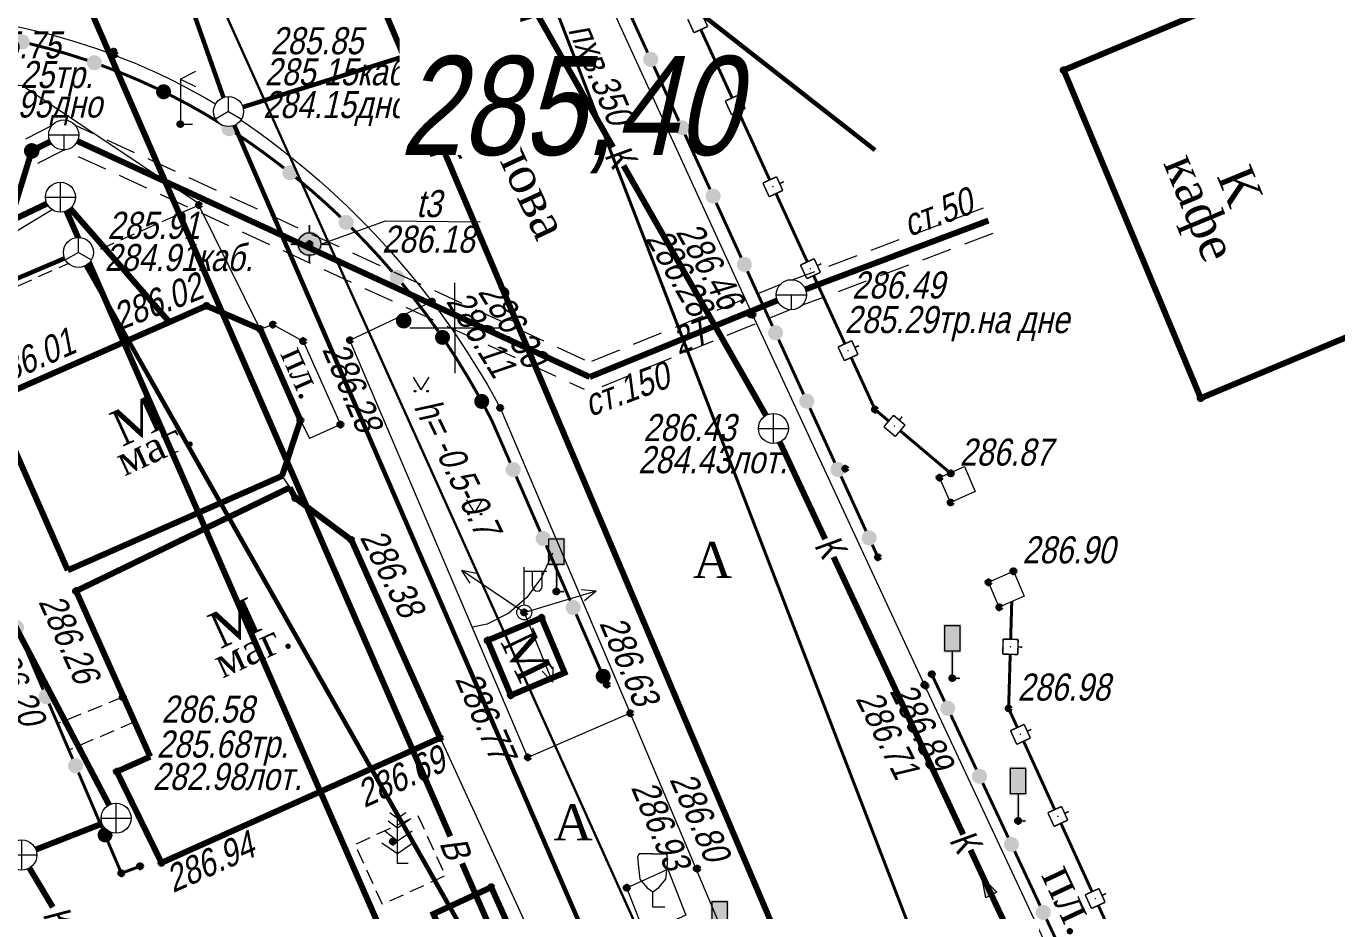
# Model space of a CAD drawing. Header units: metres. Extents: x 5191936 to 10384803, y 4968698 to 9938221.
# Drawn here: x 5192285.74 to 5192329.36, y 4969130.61 to 4969160.03 of the extents above; entities that cross this region are included whole.
import ezdxf

# ---------------------------------------------------------------- set-up
doc = ezdxf.new("R2010")
doc.units = ezdxf.units.M
doc.set_wipeout_variables(frame=1)
for name, pattern in [('COMMUN', [6, 5, -1]), ('DASHED', [0.75, 0.5, -0.25]), ('DASHEDX2', [1.5, 1, -0.5])]:
    doc.linetypes.add(name, pattern=pattern)
doc.layers.get('0').update_dxf_attribs({"lineweight": 18})
for name, color, linetype, lineweight in [('51361800', 7, 'Continuous', 18), ('51361930', 7, 'Continuous', 18), ('51361960', 7, 'Continuous', 18), ('51472300', 7, 'Continuous', 18), ('62221000', 7, 'Continuous', 18), ('71133200', 7, 'Continuous', 18), ('71133600', 7, 'Continuous', 18), ('82211000', 7, 'Continuous', 18), ('82212000', 7, 'Continuous', 18), ('Commun', 7, 'Continuous', 18), ('ELE_SKLAD', 7, 'Continuous', 18), ('GEO_POINTS', 7, 'Continuous', 18), ('Grid', 7, 'Continuous', 18), ('Otm', 7, 'Continuous', 18), ('R_Поверхность10_CNT-MIN', 7, 'Continuous', 18), ('Sit', 7, 'Continuous', 18), ('Text', 7, 'Continuous', 18), ('Text_com', 7, 'Continuous', 18), ('Us_znak', 7, 'Continuous', 18), ('Us_znak_fon', 7, 'Continuous', 18), ('Рамка и сетка', 7, 'Continuous', 18)]:
    doc.layers.add(name, color=color, linetype=linetype, lineweight=lineweight)
doc.styles.add('eskd', font='ESKD1.shx', dxfattribs={"width": 1.2, "oblique": 15})
doc.styles.get("Standard").update_dxf_attribs({"font": 'arial.ttf', "width": 0.8, "oblique": 13, "height": 0.9})
doc.styles.add('style1', font='times.ttf', dxfattribs={"height": 1})
doc.linetypes.add('KABELww_500', pattern='A,0.0001,-0.4,[131,ltypeshp.shx,S=0.4,R=90,X=0.4,Y=-0.4],0.2,[131,ltypeshp.shx,S=0.2,R=90,X=0.4,Y=-0.2],3.6,[131,ltypeshp.shx,S=0.2,R=-90,X=-0.4,Y=0.2],0.2,[131,ltypeshp.shx,S=0.4,R=-90,X=-0.4,Y=0.4],-0.8,4,-0.4', length=9.6001)
doc.linetypes.add('ПОДЗ_ЛИНИИ_СВЯЗИ', pattern='A,4.8,-0.2,[133,ltypeshp.shx,S=0.2,R=0,X=-0.2,Y=0],-0.2,4.8,-2', length=12)

# ---------------------------------------------------------------- blocks, each defined once
blk = doc.blocks.new('71133600')
for p, q in [((-0.52, 3.393), (0, 3.023)), ((0, 3.023), (0.55, 3.393)), ((-0.86, 2.163), (0, 1.513)), ((0, 1.513), (0.96, 2.163))]:
    blk.add_line(p, q)
for points in [[(0.71, 0), (0, 0), (0, 3.55)], [(-0.64, 2.838), (0, 2.368), (0, 2.368), (0.78, 2.928)], [(-1.05, 1.38), (0, 0.67), (1, 1.38)]]:
    blk.add_lwpolyline(points)
at = {"style": 'eskd', "oblique": 14.99998}
blk.add_attdef('Z', (2.033, -0.191), '', height=2, dxfattribs=at)
blk = doc.blocks.new('KOVER')
at = {"layer": 'Us_znak', "lineweight": -2}
blk.add_hatch(color=0, dxfattribs=at).paths.add_polyline_path([(-0.21, 0, 1), (0.21, 0, 1)])
at = {"layer": 'Us_znak_fon', "true_color": 0xffffff}
blk.add_hatch(color=7, dxfattribs=at).paths.add_polyline_path([(-0.26, 0, 1), (0.26, 0, 1)])
at = {"layer": 'Us_znak', "color": 0, "lineweight": -2}
blk.add_circle((0, 0), 0.21, dxfattribs=at)
blk = doc.blocks.new('ZNAK')
at = {"layer": 'Us_znak_fon', "true_color": 0xffffff}
blk.add_hatch(color=7, dxfattribs=at).paths.add_polyline_path([(0.3, 1.8), (-0.3, 1.8), (-0.3, 0.85), (-0.05, 0.85), (-0.05, -0.05), (0.25, -0.05), (0.25, 0.05), (0.05, 0.05), (0.05, 0.85), (0.3, 0.85)])
at = {"layer": 'Us_znak', "color": 0, "linetype": 'Continuous', "lineweight": -2, "ltscale": 10}
blk.add_lwpolyline([(-0.25, 1.75), (0.25, 1.75), (0.25, 0.9), (-0.25, 0.9)], close=True, dxfattribs=at)
at = {"layer": 'Us_znak', "linetype": 'DASHEDX2', "ltscale": 10}
blk.add_lwpolyline([(0, 0.9), (0, 0), (0.25, 0)], dxfattribs=at)
blk = doc.blocks.new('71133200')
for p, q in [((-0.924145, 3.560442), (-1.024145, 3.360442)), ((-0.024145, 3.560442), (-0.924145, 3.560442)), ((-0.024145, 3.560442), (0.875855, 3.560442)), ((0.875855, 3.560442), (0.958164, 3.395824)), ((-1.024145, 3.360442), (-0.977382, 2.864397)), ((-0.977382, 2.864397), (-0.861899, 1.88241)), ((0.861899, 1.88241), (0.975974, 2.864397)), ((0.975974, 2.864397), (0.958164, 3.395824)), ((-0.861899, 1.88241), (-0.374616, 1.28565)), ((0.401375, 1.321765), (0.861899, 1.88241)), ((-0.374616, 1.28565), (0, 1.039723)), ((0, 1.039723), (0.401375, 1.321765)), ((0, 0), (0, 1.039723)), ((0.8, 0), (0, 0))]:
    blk.add_line(p, q)
at = {"style": 'eskd', "oblique": 14.99997778}
blk.add_attdef('Z', (1.873004, -0.239356), '', height=2, dxfattribs=at)
blk = doc.blocks.new('51472300')
for p, q in [((0, 0.5), (0, 3)), ((0, 2.75), (1.5, 2.75)), ((0.538, 1.74), (0.538, 2.75)), ((1.2, 1.74), (1.2, 2.75))]:
    blk.add_line(p, q)
at = {"color": 7}
for radius in [0.5, 0.05]:
    blk.add_circle((0, 0), radius, dxfattribs=at)
blk.add_arc((0.869, 1.752), 0.331, 182.15673, 357.84327)
at = {"oblique": 15}
blk.add_attdef('Z', (1.021, -1.366), '', height=2, dxfattribs=at)
blk = doc.blocks.new('NAPR')
at = {"layer": 'Us_znak', "color": 0, "linetype": 'Continuous', "lineweight": -2}
for p in [(-0.191, 2.038), (0.189, 2.037)]:
    blk.add_line(p, (0, 2.5), dxfattribs=at)
blk.add_lwpolyline([(0, 0), (0, 2.5)], dxfattribs=at)
blk = doc.blocks.new('GAZON')
at = {"layer": 'Us_znak', "linetype": 'COMMUN', "lineweight": -2}
for points in [[(-0.233, -0.041, 1), (-0.183, -0.041, 1)], [(0.183, -0.041, 1), (0.233, -0.041, 1)]]:
    blk.add_hatch(color=0, dxfattribs=at).paths.add_polyline_path(points)
at = {"layer": 'Us_znak', "color": 0, "linetype": 'COMMUN', "lineweight": -2}
for points in [[(0, 0), (-0.26, 0.427)], [(0, 0), (0.26, 0.427)]]:
    blk.add_lwpolyline(points, dxfattribs=at)
for centre in [(-0.208, -0.041), (0.208, -0.041)]:
    blk.add_circle(centre, 0.025, dxfattribs=at)
blk = doc.blocks.new('*U64')
at = {"layer": '82211000', "linetype": 'Continuous', "ltscale": 0.5}
for points in [[(5192280.391, 4969160.032, 1), (5192280.891, 4969160.038, 1)], [(5192282.888, 4969159.944, 1), (5192283.385, 4969159.891, 1)], [(5192275.432, 4969159.441, 1), (5192275.923, 4969159.536, 1)], [(5192277.899, 4969159.84, 1), (5192278.396, 4969159.897, 1)], [(5192285.358, 4969159.566, 1), (5192285.846, 4969159.456, 1)], [(5192273.004, 4969158.846, 1), (5192273.486, 4969158.981, 1)], [(5192287.767, 4969158.903, 1), (5192288.239, 4969158.737, 1)], [(5192270.631, 4969158.061, 1), (5192271.101, 4969158.233, 1)], [(5192290.083, 4969157.964, 1), (5192290.532, 4969157.744, 1)], [(5192292.274, 4969156.762, 1), (5192292.693, 4969156.49, 1)], [(5192294.315, 4969155.32, 1), (5192294.705, 4969155.008, 1)], [(5192296.203, 4969153.683, 1), (5192296.561, 4969153.334, 1)], [(5192297.921, 4969151.868, 1), (5192298.242, 4969151.485, 1)], [(5192299.451, 4969149.892, 1), (5192299.733, 4969149.479, 1)], [(5192300.777, 4969147.774, 1), (5192301.017, 4969147.335, 1)], [(5192301.846, 4969145.516, 1), (5192302.045, 4969145.057, 1)], [(5192302.844, 4969143.224, 1), (5192303.044, 4969142.765, 1)], [(5192303.843, 4969140.932, 1), (5192304.042, 4969140.473, 1)], [(5192304.841, 4969138.64, 1), (5192305.041, 4969138.181, 1)]]:
    blk.add_hatch(color=256, dxfattribs=at).paths.add_polyline_path(points, flags=0)
at = {"layer": '82211000', "linetype": 'Continuous', "ltscale": 0.5, "const_width": 0.1}
for points in [[(5192275.923, 4969159.535, -0.015909), (5192277.899, 4969159.84, -0.015909)], [(5192280.891, 4969160.036, -0.023323), (5192282.888, 4969159.942, -0.023323)], [(5192283.385, 4969159.89, -0.023323), (5192285.358, 4969159.564, -0.023323)], [(5192273.486, 4969158.98, -0.015909), (5192275.432, 4969159.44, -0.015909)], [(5192285.846, 4969159.454, -0.023323), (5192287.767, 4969158.901, -0.023323)], [(5192271.101, 4969158.232, -0.015909), (5192273.004, 4969158.845, -0.015909)], [(5192288.238, 4969158.735, -0.023323), (5192290.082, 4969157.963, -0.023323)], [(5192292.692, 4969156.489, -0.019816), (5192294.314, 4969155.319, -0.019816)], [(5192294.705, 4969155.007, -0.019816), (5192296.203, 4969153.683, -0.019816)], [(5192296.56, 4969153.333, -0.019816), (5192297.92, 4969151.867, -0.019816)], [(5192298.241, 4969151.484, -0.019816), (5192299.449, 4969149.891, -0.019816)], [(5192299.731, 4969149.478, -0.019816), (5192300.776, 4969147.773, -0.019816)]]:
    blk.add_lwpolyline(points, format="xyb", dxfattribs=at)
at = {"layer": '82211000', "linetype": 'Continuous', "ltscale": 0.5}
for points in [[(5192278.396, 4969159.896, 0.1, 0.1, -0.006108), (5192279.161, 4969159.967, 0.1, 0.1, -0.014367), (5192280.391, 4969160.031, 0, 0, 0)], [(5192290.532, 4969157.743, 0.1, 0.1, -0.022574), (5192292.219, 4969156.795, 0.1, 0.1, -0.000636), (5192292.273, 4969156.761, 0, 0, 0)], [(5192301.016, 4969147.334, 0.1, 0.1, -0.004898), (5192301.244, 4969146.896, 0.1, 0.1, 0), (5192301.846, 4969145.516, 0, 0, 0)]]:
    blk.add_lwpolyline(points, format="xyseb", dxfattribs=at)
at = {"layer": '82211000', "linetype": 'Continuous', "ltscale": 0.5, "flags": 128}
blk.add_lwpolyline([(5192269.701, 4969157.693, 0.1, 0.1, -0.007954), (5192270.632, 4969158.06, 0, 0, 0)], format="xyseb", dxfattribs=at)
at = {"layer": '82211000', "linetype": 'Continuous', "ltscale": 0.5, "const_width": 0.1}
for points in [[(5192302.045, 4969145.057), (5192302.844, 4969143.224)], [(5192303.044, 4969142.765), (5192303.843, 4969140.932)], [(5192304.042, 4969140.473), (5192304.841, 4969138.64)]]:
    blk.add_lwpolyline(points, dxfattribs=at)
at = {"layer": '82211000', "ltscale": 0.5, "const_width": 0.1}
blk.add_lwpolyline([(5192305.041, 4969138.181), (5192305.063, 4969138.132)], dxfattribs=at)
blk = doc.blocks.new('*U67')
at = {"layer": '82211000', "linetype": 'Continuous', "ltscale": 0.5}
for points in [[(5192271.339, 4969140.73, 1), (5192271.544, 4969140.274, 1)], [(5192285.318, 4969140.264, 1), (5192285.514, 4969139.805, 1)], [(5192282.512, 4969139.118, 1), (5192282.972, 4969139.315, 1)], [(5192272.365, 4969138.45, 1), (5192272.57, 4969137.994, 1)], [(5192280.214, 4969138.135, 1), (5192280.674, 4969138.332, 1)], [(5192286.299, 4969137.965, 1), (5192286.495, 4969137.505, 1)], [(5192277.916, 4969137.152, 1), (5192278.375, 4969137.348, 1)], [(5192275.786, 4969137.062, 1), (5192276.243, 4969137.265, 1)], [(5192273.501, 4969136.048, 1), (5192273.958, 4969136.251, 1)], [(5192287.28, 4969135.666, 1), (5192287.476, 4969135.206, 1)], [(5192288.261, 4969133.366, 1), (5192288.458, 4969132.906, 1)]]:
    blk.add_hatch(color=256, dxfattribs=at).paths.add_polyline_path(points, flags=0)
at = {"layer": '82211000', "linetype": 'Continuous', "ltscale": 0.5, "flags": 128}
blk.add_lwpolyline([(5192270.929, 4969141.642, 0.1, 0.1, 0), (5192271.339, 4969140.73, 0, 0, 0)], format="xyseb", dxfattribs=at)
at = {"layer": '82211000', "linetype": 'Continuous', "ltscale": 0.5, "const_width": 0.1}
for points in [[(5192271.544, 4969140.274), (5192272.365, 4969138.45)], [(5192285.514, 4969139.805), (5192286.299, 4969137.965)], [(5192280.674, 4969138.332), (5192282.512, 4969139.118)], [(5192278.375, 4969137.348), (5192280.214, 4969138.135)], [(5192286.495, 4969137.505), (5192287.28, 4969135.666)], [(5192273.958, 4969136.251), (5192275.786, 4969137.062)], [(5192287.476, 4969135.206), (5192288.261, 4969133.366)]]:
    blk.add_lwpolyline(points, dxfattribs=at)
at = {"layer": '82211000', "linetype": 'Continuous', "ltscale": 0.5}
for points in [[(5192282.972, 4969139.315, 0.1, 0.1, 0), (5192285.298, 4969140.31, 0.1, 0.1, 0), (5192285.318, 4969140.264, 0, 0, 0)], [(5192272.57, 4969137.994, 0.1, 0.1, 0), (5192273.456, 4969136.027, 0.1, 0.1, 0), (5192273.501, 4969136.048, 0, 0, 0)], [(5192276.243, 4969137.265, 0.1, 0.1, 0), (5192276.311, 4969137.296, 0.1, 0.1, 0), (5192276.907, 4969136.72, 0.1, 0.1, 0), (5192277.916, 4969137.152, 0, 0, 0)]]:
    blk.add_lwpolyline(points, format="xyseb", dxfattribs=at)
at = {"layer": '82211000', "ltscale": 0.5}
blk.add_lwpolyline([(5192288.458, 4969132.906, 0.1, 0.1, 0), (5192288.903, 4969131.861, 0.1, 0.1, 0), (5192289.527, 4969132.094, 0, 0, 0)], format="xyseb", dxfattribs=at)
blk = doc.blocks.new('*U69')
at = {"layer": '82212000', "linetype": 'Continuous', "ltscale": 0.5}
for points in [[(5192318.496, 4969139.419, 1), (5192318.495, 4969139.369, 1)], [(5192318.819, 4969136.503, 1), (5192318.839, 4969136.457, 1)], [(5192320.062, 4969133.773, 1), (5192320.083, 4969133.727, 1)], [(5192321.306, 4969131.042, 1), (5192321.327, 4969130.997, 1)], [(5192322.552, 4969128.313, 1), (5192322.573, 4969128.268, 1)], [(5192342.303, 4969126.086, 1), (5192342.352, 4969126.097, 1)], [(5192323.801, 4969125.586, 1), (5192323.822, 4969125.541, 1)], [(5192339.373, 4969125.439, 1), (5192339.422, 4969125.45, 1)], [(5192336.444, 4969124.792, 1), (5192336.493, 4969124.803, 1)], [(5192333.514, 4969124.146, 1), (5192333.563, 4969124.157, 1)], [(5192330.585, 4969123.499, 1), (5192330.634, 4969123.51, 1)], [(5192325.051, 4969122.859, 1), (5192325.072, 4969122.813, 1)], [(5192327.655, 4969122.852, 1), (5192327.704, 4969122.863, 1)]]:
    blk.add_hatch(color=256, dxfattribs=at).paths.add_polyline_path(points, flags=0)
at = {"layer": '82212000', "linetype": 'Continuous', "ltscale": 0.5, "flags": 128}
blk.add_lwpolyline([(5192318.54, 4969140.893, 0.1, 0.1, 0), (5192318.503, 4969139.643, 0, 0, 0)], format="xyseb", dxfattribs=at)
at = {"layer": '82212000', "linetype": 'Continuous', "ltscale": 0.5}
for points, const_width in [([(5192318.238, 4969139.151), (5192318.253, 4969139.651)], 0.05), ([(5192318.253, 4969139.651), (5192318.753, 4969139.636)], 0.05), ([(5192318.753, 4969139.636), (5192318.738, 4969139.136)], 0.05), ([(5192318.746, 4969139.386), (5192318.896, 4969139.382)], 0.05), ([(5192318.738, 4969139.136), (5192318.238, 4969139.151)], 0.05), ([(5192318.498, 4969136.604), (5192318.953, 4969136.811)], 0.05), ([(5192318.705, 4969136.149), (5192318.498, 4969136.604)], 0.05), ([(5192318.953, 4969136.811), (5192319.16, 4969136.356)], 0.05), ([(5192319.056, 4969136.583), (5192319.193, 4969136.646)], 0.05), ([(5192319.16, 4969136.356), (5192318.705, 4969136.149)], 0.05), ([(5192318.933, 4969136.252), (5192319.969, 4969133.977)], 0.1), ([(5192319.741, 4969133.874), (5192320.196, 4969134.081)], 0.05), ([(5192320.196, 4969134.081), (5192320.404, 4969133.626)], 0.05), ([(5192319.949, 4969133.419), (5192319.741, 4969133.874)], 0.05), ([(5192320.404, 4969133.626), (5192319.949, 4969133.419)], 0.05), ([(5192320.176, 4969133.522), (5192321.213, 4969131.247)], 0.1), ([(5192320.3, 4969133.853), (5192320.437, 4969133.916)], 0.05), ([(5192320.985, 4969131.144), (5192321.44, 4969131.351)], 0.05), ([(5192321.44, 4969131.351), (5192321.647, 4969130.896)], 0.05), ([(5192321.192, 4969130.689), (5192320.985, 4969131.144)], 0.05), ([(5192321.544, 4969131.123), (5192321.68, 4969131.186)], 0.05), ([(5192321.647, 4969130.896), (5192321.192, 4969130.689)], 0.05), ([(5192322.231, 4969128.414), (5192322.686, 4969128.622)], 0.05), ([(5192322.439, 4969127.959), (5192322.231, 4969128.414)], 0.05), ([(5192322.686, 4969128.622), (5192322.894, 4969128.168)], 0.05), ([(5192322.79, 4969128.395), (5192322.926, 4969128.457)], 0.05), ([(5192322.894, 4969128.168), (5192322.439, 4969127.959)], 0.05), ([(5192322.667, 4969128.063), (5192323.708, 4969125.791)], 0.1), ([(5192342.029, 4969126.281), (5192342.517, 4969126.389)], 0.05), ([(5192342.137, 4969125.793), (5192342.029, 4969126.281)], 0.05), ([(5192342.273, 4969126.335), (5192342.241, 4969126.482)], 0.05), ([(5192342.517, 4969126.389), (5192342.625, 4969125.901)], 0.05), ([(5192323.48, 4969125.687), (5192323.935, 4969125.895)], 0.05), ([(5192323.689, 4969125.232), (5192323.48, 4969125.687)], 0.05), ([(5192323.935, 4969125.895), (5192324.143, 4969125.44)], 0.05), ([(5192324.039, 4969125.667), (5192324.176, 4969125.73)], 0.05), ([(5192339.1, 4969125.635), (5192339.588, 4969125.742)], 0.05), ([(5192339.344, 4969125.689), (5192339.311, 4969125.835)], 0.05), ([(5192339.588, 4969125.742), (5192339.696, 4969125.254)], 0.05), ([(5192339.642, 4969125.498), (5192342.083, 4969126.037)], 0.1), ([(5192342.625, 4969125.901), (5192342.137, 4969125.793)], 0.05), ([(5192324.143, 4969125.44), (5192323.689, 4969125.232)], 0.05), ([(5192323.916, 4969125.336), (5192324.957, 4969123.063)], 0.1), ([(5192336.712, 4969124.852), (5192339.154, 4969125.391)], 0.1), ([(5192339.207, 4969125.146), (5192339.1, 4969125.635)], 0.05), ([(5192339.696, 4969125.254), (5192339.207, 4969125.146)], 0.05), ([(5192336.17, 4969124.988), (5192336.658, 4969125.096)], 0.05), ([(5192336.278, 4969124.5), (5192336.17, 4969124.988)], 0.05), ([(5192336.414, 4969125.042), (5192336.382, 4969125.188)], 0.05), ([(5192336.658, 4969125.096), (5192336.766, 4969124.608)], 0.05), ([(5192333.241, 4969124.341), (5192333.729, 4969124.449)], 0.05), ([(5192333.485, 4969124.395), (5192333.453, 4969124.542)], 0.05), ([(5192333.729, 4969124.449), (5192333.837, 4969123.961)], 0.05), ([(5192333.783, 4969124.205), (5192336.224, 4969124.744)], 0.1), ([(5192336.766, 4969124.608), (5192336.278, 4969124.5)], 0.05), ([(5192330.853, 4969123.558), (5192333.295, 4969124.097)], 0.1), ([(5192333.349, 4969123.853), (5192333.241, 4969124.341)], 0.05), ([(5192333.837, 4969123.961), (5192333.349, 4969123.853)], 0.05), ([(5192330.311, 4969123.695), (5192330.799, 4969123.802)], 0.05), ([(5192330.419, 4969123.206), (5192330.311, 4969123.695)], 0.05), ([(5192330.555, 4969123.749), (5192330.523, 4969123.895)], 0.05), ([(5192330.799, 4969123.802), (5192330.907, 4969123.314)], 0.05), ([(5192324.73, 4969122.959), (5192325.185, 4969123.167)], 0.05), ([(5192325.185, 4969123.167), (5192325.393, 4969122.713)], 0.05), ([(5192327.382, 4969123.048), (5192327.87, 4969123.156)], 0.05), ([(5192327.49, 4969122.56), (5192327.382, 4969123.048)], 0.05), ([(5192327.626, 4969123.102), (5192327.594, 4969123.248)], 0.05), ([(5192327.87, 4969123.156), (5192327.978, 4969122.668)], 0.05), ([(5192327.924, 4969122.912), (5192330.365, 4969123.451)], 0.1), ([(5192330.907, 4969123.314), (5192330.419, 4969123.206)], 0.05), ([(5192324.938, 4969122.505), (5192324.73, 4969122.959)], 0.05), ([(5192325.393, 4969122.713), (5192324.938, 4969122.505)], 0.05), ([(5192325.289, 4969122.94), (5192325.425, 4969123.003)], 0.05), ([(5192327.978, 4969122.668), (5192327.49, 4969122.56)], 0.05)]:
    blk.add_lwpolyline(points, dxfattribs=dict(at, const_width=const_width))
for points in [[(5192318.488, 4969139.144, 0.1, 0.1, 0), (5192318.435, 4969137.344, 0.1, 0.1, 0), (5192318.725, 4969136.707, 0, 0, 0)], [(5192321.42, 4969130.792, 0.1, 0.1, 0), (5192322.045, 4969129.42, 0.1, 0.1, 0), (5192322.458, 4969128.518, 0, 0, 0)], [(5192325.166, 4969122.609, 0.1, 0.1, 0), (5192325.293, 4969122.331, 0.1, 0.1, 0), (5192327.436, 4969122.804, 0, 0, 0)]]:
    blk.add_lwpolyline(points, format="xyseb", dxfattribs=at)
at = {"layer": '82212000', "ltscale": 0.5, "const_width": 0.1}
blk.add_lwpolyline([(5192342.571, 4969126.145), (5192342.744, 4969126.183)], dxfattribs=at)
blk = doc.blocks.new('*U70')
at = {"layer": '82212000', "linetype": 'Continuous', "ltscale": 0.5}
for points in [[(5192309.326, 4969157.445, 1), (5192309.347, 4969157.4, 1)], [(5192310.577, 4969154.719, 1), (5192310.598, 4969154.673, 1)], [(5192311.828, 4969151.992, 1), (5192311.849, 4969151.947, 1)], [(5192313.079, 4969149.265, 1), (5192313.1, 4969149.22, 1)], [(5192314.616, 4969146.756, 1), (5192314.654, 4969146.724, 1)]]:
    blk.add_hatch(color=256, dxfattribs=at).paths.add_polyline_path(points, flags=0)
for points, const_width in [([(5192307.962, 4969159.818), (5192307.754, 4969160.272)], 0.05), ([(5192308.208, 4969160.481), (5192308.417, 4969160.026)], 0.05), ([(5192308.417, 4969160.026), (5192307.962, 4969159.818)], 0.05), ([(5192308.189, 4969159.922), (5192309.232, 4969157.65)], 0.1), ([(5192309.005, 4969157.546), (5192309.459, 4969157.754)], 0.05), ([(5192309.213, 4969157.091), (5192309.005, 4969157.546)], 0.05), ([(5192309.459, 4969157.754), (5192309.668, 4969157.3)], 0.05), ([(5192309.563, 4969157.527), (5192309.7, 4969157.589)], 0.05), ([(5192309.668, 4969157.3), (5192309.213, 4969157.091)], 0.05), ([(5192309.441, 4969157.195), (5192310.483, 4969154.923)], 0.1), ([(5192310.256, 4969154.819), (5192310.71, 4969155.027)], 0.05), ([(5192310.71, 4969155.027), (5192310.919, 4969154.573)], 0.05), ([(5192310.465, 4969154.364), (5192310.256, 4969154.819)], 0.05), ([(5192310.919, 4969154.573), (5192310.465, 4969154.364)], 0.05), ([(5192310.692, 4969154.469), (5192311.734, 4969152.197)], 0.1), ([(5192310.815, 4969154.8), (5192310.951, 4969154.863)], 0.05), ([(5192311.507, 4969152.092), (5192311.962, 4969152.301)], 0.05), ([(5192311.962, 4969152.301), (5192312.17, 4969151.846)], 0.05), ([(5192311.716, 4969151.638), (5192311.507, 4969152.092)], 0.05), ([(5192312.17, 4969151.846), (5192311.716, 4969151.638)], 0.05), ([(5192312.066, 4969152.074), (5192312.202, 4969152.136)], 0.05), ([(5192311.943, 4969151.742), (5192312.986, 4969149.47)], 0.1), ([(5192312.758, 4969149.366), (5192313.213, 4969149.574)], 0.05), ([(5192312.967, 4969148.911), (5192312.758, 4969149.366)], 0.05), ([(5192313.213, 4969149.574), (5192313.421, 4969149.12)], 0.05), ([(5192313.317, 4969149.347), (5192313.453, 4969149.41)], 0.05), ([(5192313.421, 4969149.12), (5192312.967, 4969148.911)], 0.05), ([(5192314.283, 4969146.71), (5192314.605, 4969147.092)], 0.05), ([(5192314.605, 4969147.092), (5192314.987, 4969146.77)], 0.05), ([(5192314.796, 4969146.931), (5192314.893, 4969147.045)], 0.05), ([(5192314.665, 4969146.387), (5192314.283, 4969146.71)], 0.05), ([(5192314.987, 4969146.77), (5192314.665, 4969146.387)], 0.05)]:
    blk.add_lwpolyline(points, dxfattribs=dict(at, const_width=const_width))
blk.add_lwpolyline([(5192313.194, 4969149.015, 0.1, 0.1, 0), (5192313.989, 4969147.284, 0.1, 0.1, 0), (5192314.444, 4969146.901, 0, 0, 0)], format="xyseb", dxfattribs=at)
at = {"layer": '82212000', "ltscale": 0.5, "const_width": 0.1}
blk.add_lwpolyline([(5192314.826, 4969146.579), (5192316.51, 4969145.159)], dxfattribs=at)
blk = doc.blocks.new('*U72')
at = {"layer": '82211000', "linetype": 'Continuous', "ltscale": 0.5}
for points in [[(5192316.301, 4969137.575, 1), (5192316.513, 4969137.122, 1)], [(5192317.362, 4969135.311, 1), (5192317.574, 4969134.858, 1)], [(5192318.423, 4969133.047, 1), (5192318.635, 4969132.595, 1)], [(5192319.483, 4969130.784, 1), (5192319.696, 4969130.331, 1)], [(5192320.544, 4969128.52, 1), (5192320.757, 4969128.067, 1)], [(5192321.605, 4969126.256, 1), (5192321.817, 4969125.803, 1)], [(5192322.666, 4969123.992, 1), (5192322.878, 4969123.54, 1)]]:
    blk.add_hatch(color=256, dxfattribs=at).paths.add_polyline_path(points, flags=0)
at = {"layer": '82211000', "linetype": 'Continuous', "ltscale": 0.5, "flags": 128}
blk.add_lwpolyline([(5192315.876, 4969138.48, 0.1, 0.1, 0), (5192316.301, 4969137.575, 0, 0, 0)], format="xyseb", dxfattribs=at)
at = {"layer": '82211000', "linetype": 'Continuous', "ltscale": 0.5, "const_width": 0.1}
for points in [[(5192316.513, 4969137.122), (5192317.362, 4969135.311)], [(5192317.574, 4969134.858), (5192318.423, 4969133.047)], [(5192318.635, 4969132.595), (5192319.483, 4969130.784)], [(5192319.696, 4969130.331), (5192320.544, 4969128.52)], [(5192320.757, 4969128.067), (5192321.605, 4969126.256)], [(5192321.817, 4969125.803), (5192322.666, 4969123.992)]]:
    blk.add_lwpolyline(points, dxfattribs=at)
at = {"layer": '82211000', "ltscale": 0.5, "const_width": 0.1}
blk.add_lwpolyline([(5192322.878, 4969123.54), (5192323.693, 4969121.801)], dxfattribs=at)
blk = doc.blocks.new('*U73')
at = {"layer": '82211000', "linetype": 'Continuous', "ltscale": 0.5}
for points in [[(5192306.418, 4969159.16, 1), (5192306.626, 4969158.705, 1)], [(5192307.457, 4969156.886, 1), (5192307.664, 4969156.431, 1)], [(5192308.495, 4969154.612, 1), (5192308.703, 4969154.157, 1)], [(5192309.534, 4969152.338, 1), (5192309.742, 4969151.883, 1)], [(5192310.573, 4969150.064, 1), (5192310.781, 4969149.609, 1)], [(5192311.612, 4969147.79, 1), (5192311.82, 4969147.335, 1)], [(5192312.651, 4969145.516, 1), (5192312.858, 4969145.061, 1)], [(5192313.689, 4969143.242, 1), (5192313.897, 4969142.787, 1)]]:
    blk.add_hatch(color=256, dxfattribs=at).paths.add_polyline_path(points, flags=0)
blk.add_lwpolyline([(5192305.589, 4969160.98, 0.1, 0.1, 0), (5192305.65, 4969160.842, 0.1, 0.1, 0), (5192306.418, 4969159.16, 0, 0, 0)], format="xyseb", dxfattribs=at)
at = {"layer": '82211000', "linetype": 'Continuous', "ltscale": 0.5, "const_width": 0.1}
for points in [[(5192306.626, 4969158.705), (5192307.457, 4969156.886)], [(5192307.664, 4969156.431), (5192308.495, 4969154.612)], [(5192308.703, 4969154.157), (5192309.534, 4969152.338)], [(5192309.742, 4969151.883), (5192310.573, 4969150.064)], [(5192310.781, 4969149.609), (5192311.612, 4969147.79)], [(5192311.82, 4969147.335), (5192312.651, 4969145.516)], [(5192312.858, 4969145.061), (5192313.689, 4969143.242)]]:
    blk.add_lwpolyline(points, dxfattribs=at)
at = {"layer": '82211000', "ltscale": 0.5, "const_width": 0.1}
blk.add_lwpolyline([(5192313.897, 4969142.787), (5192314.087, 4969142.372)], dxfattribs=at)
blk = doc.blocks.new('51361800a')
at = {"style": 'eskd', "oblique": 15}
for tag, p in [('Z', (1.722, 1.4)), ('Z1', (1.722, -1)), ('Z2', (1.722, -3.4))]:
    blk.add_attdef(tag, p, '', height=2, dxfattribs=at)
at = {"color": 7}
blk.add_wipeout([(-0.098, 1), (-0.292, 0.962), (-0.474, 0.886), (-0.637, 0.777), (-0.777, 0.637), (-0.886, 0.474), (-0.962, 0.292), (-1, 0.098), (-1, -0.098), (-0.962, -0.292), (-0.886, -0.474), (-0.777, -0.637), (-0.637, -0.777), (-0.474, -0.886), (-0.292, -0.962), (-0.098, -1), (0.098, -1), (0.292, -0.962), (0.474, -0.886), (0.637, -0.777), (0.777, -0.637), (0.886, -0.474), (0.962, -0.292), (1, -0.098), (1, 0.098), (0.962, 0.292), (0.886, 0.474), (0.777, 0.637), (0.637, 0.777), (0.474, 0.886), (0.292, 0.962), (0.098, 1)], dxfattribs=at)
for p, q in [((0, -1), (0, 1)), ((-1, 0), (1, 0))]:
    blk.add_line(p, q)
blk.add_circle((0, 0), 1)
blk = doc.blocks.new('51361960a')
at = {"style": 'eskd', "oblique": 15}
for tag, p in [('Z', (1.722, 1.4)), ('Z1', (1.722, -1)), ('Z2', (1.722, -3.4))]:
    blk.add_attdef(tag, p, '', height=2, dxfattribs=at)
at = {"color": 7}
blk.add_wipeout([(-0.098, 1), (-0.292, 0.962), (-0.474, 0.886), (-0.637, 0.777), (-0.777, 0.637), (-0.886, 0.474), (-0.962, 0.292), (-1, 0.098), (-1, -0.098), (-0.962, -0.292), (-0.886, -0.474), (-0.777, -0.637), (-0.637, -0.777), (-0.474, -0.886), (-0.292, -0.962), (-0.098, -1), (0.098, -1), (0.292, -0.962), (0.474, -0.886), (0.637, -0.777), (0.777, -0.637), (0.886, -0.474), (0.962, -0.292), (1, -0.098), (1, 0.098), (0.962, 0.292), (0.886, 0.474), (0.777, 0.637), (0.637, 0.777), (0.474, 0.886), (0.292, 0.962), (0.098, 1)], dxfattribs=at)
blk.add_wipeout([(-0.098, 1), (-0.292, 0.962), (-0.474, 0.886), (-0.637, 0.777), (-0.777, 0.637), (-0.886, 0.474), (-0.962, 0.292), (-1, 0.098), (-1, -0.098), (-0.962, -0.292), (-0.886, -0.474), (-0.777, -0.637), (-0.637, -0.777), (-0.474, -0.886), (-0.292, -0.962), (-0.098, -1), (0.098, -1), (0.292, -0.962), (0.474, -0.886), (0.637, -0.777), (0.777, -0.637), (0.886, -0.474), (0.962, -0.292), (1, -0.098), (1, 0.098), (0.962, 0.292), (0.886, 0.474), (0.777, 0.637), (0.637, 0.777), (0.474, 0.886), (0.292, 0.962), (0.098, 1)], dxfattribs=at)
for q in [(0, 1), (-0.867, -0.498), (0.867, -0.498)]:
    blk.add_line((0, 0), q)
blk.add_circle((0, 0), 1)
blk = doc.blocks.new('51361930a')
at = {"style": 'eskd', "oblique": 15}
for tag, p in [('Z', (1.722, 1.4)), ('Z1', (1.722, -1)), ('Z2', (1.722, -3.4))]:
    blk.add_attdef(tag, p, '', height=2, dxfattribs=at)
at = {"color": 7}
blk.add_wipeout([(-0.098, 1), (-0.292, 0.962), (-0.474, 0.886), (-0.637, 0.777), (-0.777, 0.637), (-0.886, 0.474), (-0.962, 0.292), (-1, 0.098), (-1, -0.098), (-0.962, -0.292), (-0.886, -0.474), (-0.777, -0.637), (-0.637, -0.777), (-0.474, -0.886), (-0.292, -0.962), (-0.098, -1), (0.098, -1), (0.292, -0.962), (0.474, -0.886), (0.637, -0.777), (0.777, -0.637), (0.886, -0.474), (0.962, -0.292), (1, -0.098), (1, 0.098), (0.962, 0.292), (0.886, 0.474), (0.777, 0.637), (0.637, 0.777), (0.474, 0.886), (0.292, 0.962), (0.098, 1)], dxfattribs=at)
for p, q in [((-1, 0), (1, 0)), ((0, 0), (0, -1))]:
    blk.add_line(p, q)
blk.add_circle((0, 0), 1)
blk = doc.blocks.new('62221000')
at = {"linetype": 'Continuous'}
for points in [[(1, 3.5), (0, 3), (1, 2.5)], [(0, 3), (0, 0), (0.8, 0)]]:
    blk.add_lwpolyline(points, dxfattribs=at)
at = {"style": 'eskd', "oblique": 14.99997778}
blk.add_attdef('Z', (1.778249, -0.193057), '', height=2, dxfattribs=at)
blk = doc.blocks.new('A$C52264BE2')
at = {"layer": 'Sit'}
h = blk.add_hatch(color=32, dxfattribs=at)
h.dxf.hatch_style = 1
h.paths.add_polyline_path([(0, 0.374), (0.714, 0.443), (0.15, 0)])
at = {"layer": 'Sit', "color": 32, "elevation": 285.308}
blk.add_lwpolyline([(0, 0.374), (0.714, 0.443), (0.15, 0), (0, 0.374)], dxfattribs=at)
blk = doc.blocks.new('POINT')
at = {"layer": 'Us_znak', "linetype": 'Continuous', "lineweight": -2}
h = blk.add_hatch(color=0, dxfattribs=at)
edge = h.paths.add_edge_path()
edge.add_arc((0, 0), 0.05, 0, 360)
at = {"layer": 'Us_znak_fon', "linetype": 'Continuous', "true_color": 0xffffff}
blk.add_hatch(color=7, dxfattribs=at).paths.add_polyline_path([(-0.422, 0.05, -0.346708), (-0.05, 0.422), (-0.05, 0.625), (0.05, 0.625), (0.05, 0.422, -0.346708), (0.422, 0.05), (0.625, 0.05), (0.625, -0.05), (0.422, -0.05, -0.346708), (0.05, -0.422), (0.05, -0.625), (-0.05, -0.625), (-0.05, -0.422, -0.346708), (-0.422, -0.05), (-0.625, -0.05), (-0.625, 0.05)])
at = {"layer": 'Us_znak', "color": 0, "linetype": 'Continuous', "lineweight": -2}
for p, q in [((0, 0.375), (0, 0.625)), ((-0.625, 0), (-0.375, 0)), ((0.375, 0), (0.625, 0)), ((0, -0.625), (0, -0.375))]:
    blk.add_line(p, q, dxfattribs=at)
for radius in [0.375, 0.05]:
    blk.add_circle((0, 0), radius, dxfattribs=at)
blk = doc.blocks.new('GRID')
at = {"layer": 'Grid', "color": 104}
blk.add_line((-1.5, 0), (1.5, 0), dxfattribs=at)
for points in [[(0, 0), (0, 1.5)], [(0, 0), (0, -1.5)]]:
    blk.add_lwpolyline(points, dxfattribs=at)

msp = doc.modelspace()

# ---------------------------------------------------------------- linework, layer by layer
at = {"color": 192, "linetype": 'ПОДЗ_ЛИНИИ_СВЯЗИ', "lineweight": 60, "ltscale": 0.4, "const_width": 0.15, "flags": 128}
for points, elevation in [([(5192290.623, 4969162.421), (5192292.3, 4969157.668)], 285.573), ([(5192292.949, 4969157.346), (5192306.18, 4969161.509)], 285.237), ([(5192307.056, 4969161.339), (5192313.989, 4969155.914)], 285.237), ([(5192329.562, 4969071.503), (5192292.664, 4969156.736)], 290.074), ([(5192287.013, 4969152.314), (5192227.302, 4969126.957)], 285.911), ([(5192287.721, 4969152.074), (5192306.396, 4969119.184)], 285.237)]:
    msp.add_lwpolyline(points, dxfattribs=dict(at, elevation=elevation))
at = {"layer": 'Commun', "color": 1, "linetype": 'KABELww_500', "lineweight": 30, "flags": 128}
msp.add_lwpolyline([(5192313.741, 4969113.03), (5192273.206, 4969202.968)], dxfattribs=at)
at = {"layer": 'Commun', "color": 4, "linetype": 'COMMUN', "ltscale": 0.7, "const_width": 0.2, "elevation": 287.906, "flags": 128}
msp.add_lwpolyline([(5192293.291, 4969170.842), (5192329.917, 4969084.562)], dxfattribs=at)
at = {"layer": 'Commun', "color": 32, "linetype": 'COMMUN', "ltscale": 0.7, "const_width": 0.2, "flags": 128}
for points, elevation in [([(5192297.691, 4969169.289), (5192305.269, 4969156.009)], 285.308), ([(5192305.618, 4969155.398), (5192310.358, 4969147.093)], 285.308), ([(5192286.424, 4969154.132), (5192276.871, 4969149.586)], 285.804), ([(5192287.203, 4969153.968), (5192290.504, 4969150.193)], 285.804), ([(5192304.47, 4969114.135), (5192287.075, 4969153.889)], 285.237), ([(5192288.492, 4969134.135), (5192278.746, 4969152.703)], 286.577), ([(5192312.329, 4969142.974), (5192310.818, 4969146.204)], 288.999), ([(5192316.924, 4969133.15), (5192312.607, 4969142.381)], 288.999), ([(5192288.262, 4969133.51), (5192286.056, 4969132.649)], 286.577), ([(5192327.536, 4969110.462), (5192317.165, 4969132.636)], 288.999), ([(5192285.842, 4969132.034), (5192286.622, 4969130.732)], 286.577)]:
    msp.add_lwpolyline(points, dxfattribs=dict(at, elevation=elevation))
at = {"layer": 'Commun', "color": 106, "linetype": 'COMMUN', "ltscale": 0.7, "const_width": 0.2, "elevation": 285.381, "flags": 128}
for points in [[(5192286.19, 4969164.442), (5192299.851, 4969133.088)], [(5192300.243, 4969132.189), (5192311.889, 4969105.457)]]:
    msp.add_lwpolyline(points, dxfattribs=at)
at = {"layer": 'Commun', "color": 5, "linetype": 'DASHED', "ltscale": 2, "flags": 128}
for points, elevation in [([(5192285.718, 4969156.289), (5192286.977, 4969156.922), (5192304.681, 4969148.777)], 285.636), ([(5192286.122, 4969155.485), (5192286.994, 4969155.923), (5192304.305, 4969147.959)], 285.636), ([(5192311.05, 4969151.529), (5192317.606, 4969153.992)], 286.489), ([(5192311.366, 4969150.686), (5192317.922, 4969153.15)], 286.489), ([(5192311.036, 4969151.522), (5192304.323, 4969148.785)], 286.489), ([(5192311.375, 4969150.688), (5192304.663, 4969147.951)], 286.489)]:
    msp.add_lwpolyline(points, dxfattribs=dict(at, elevation=elevation))
at = {"layer": 'Commun', "color": 5, "linetype": 'COMMUN', "ltscale": 0.7, "const_width": 0.2, "flags": 128}
for points, elevation in [([(5192285.92, 4969155.887), (5192286.534, 4969156.196)], 285.636), ([(5192287.439, 4969156.214), (5192304.493, 4969148.368)], 285.636), ([(5192311.669, 4969151.281), (5192317.764, 4969153.571)], 286.489), ([(5192310.739, 4969150.915), (5192304.493, 4969148.368)], 286.489)]:
    msp.add_lwpolyline(points, dxfattribs=dict(at, elevation=elevation))
at = {"layer": 'Commun', "color": 5, "linetype": 'Continuous', "ltscale": 2, "const_width": 0.2, "elevation": 285.636, "flags": 128}
msp.add_lwpolyline([(5192285.92, 4969155.887), (5192282.816, 4969145.793)], dxfattribs=at)
at = {"layer": 'GEO_POINTS', "lineweight": 60}
for centre in [(5192288.646, 4969159.192, 285.668), (5192288.681, 4969159.099, 285.797), (5192320.269, 4969158.574, 286.834), (5192292.467, 4969157.194, 285.847), (5192290.866, 4969156.776, 285.952), (5192286.985, 4969156.422, 285.753), (5192285.92, 4969155.887, 285.636), (5192286.872, 4969154.348, 285.804), (5192291.486, 4969154.087, 286.067), (5192295.164, 4969152.79, 286.182), (5192287.474, 4969152.51, 285.911), (5192311.205, 4969151.105, 286.489), (5192291.735, 4969150.735, 286.018), (5192299.193, 4969150.835, 286.299), (5192299.235, 4969150.877, 286.109), (5192293.949, 4969150.111, 286.239), (5192298.301, 4969150.24, 286.282), (5192309.851, 4969150.447, 286.283), (5192309.907, 4969150.445, 286.456), (5192293.526, 4969149.96, 286.184), (5192294.955, 4969149.561, 286.254), (5192296.512, 4969149.593, 286.283), (5192324.829, 4969147.663, 287.211), (5192301.51, 4969147.341, 286.27), (5192313.989, 4969147.284, 286.705), (5192294.864, 4969146.927, 286.304), (5192296.194, 4969146.784, 286.321), (5192310.606, 4969146.657, 286.433), (5192312.999, 4969145.319, 286.681), (5192316.137, 4969145.02, 286.842), (5192316.51, 4969145.159, 286.867), (5192294.694, 4969144.337, 286.395), (5192316.504, 4969144.193, 286.851), (5192296.559, 4969142.946, 286.378), (5192314.087, 4969142.372, 286.683), (5192318.596, 4969141.907, 286.905), (5192317.767, 4969141.538, 286.912), (5192287.395, 4969141.247, 286.257), (5192303.382, 4969141.234, 286.479), (5192302.313, 4969140.537, 286.52), (5192318.125, 4969140.708, 287.928), (5192302.886, 4969140.358, 286.618), (5192301.096, 4969139.606, 286.525), (5192315.876, 4969138.48, 286.873), (5192316.56, 4969138.353, 286.922), (5192305.063, 4969138.132, 286.639), (5192315.631, 4969138.131, 286.714), (5192315.666, 4969138.099, 286.891), (5192288.95, 4969137.713, 286.327), (5192301.867, 4969137.779, 286.596), (5192305.842, 4969137.184, 286.628), (5192318.435, 4969137.344, 286.978), (5192299.509, 4969136.36, 286.69), (5192302.435, 4969135.716, 286.774), (5192288.752, 4969135.241, 286.411), (5192288.724, 4969133.692, 286.577), (5192318.751, 4969133.603, 287.055), (5192297.939, 4969132.914, 293.181), (5192290.239, 4969132.209, 286.941), (5192288.903, 4969131.861, 286.558), (5192289.527, 4969132.094, 286.535), (5192308.056, 4969132.014, 286.934), (5192308.075, 4969132.015, 286.797), (5192301.215, 4969131.396, 286.826), (5192305.724, 4969131.378, 286.918)]:
    msp.add_circle(centre, 0.06, dxfattribs=at)
at = {"layer": 'R_Поверхность10_CNT-MIN', "color": 32, "elevation": 286.5, "flags": 128}
msp.add_lwpolyline([(5192303.251, 4969142.504), (5192302.882, 4969141.696), (5192302.396, 4969141.034), (5192301.794, 4969140.516), (5192301.074, 4969140.143), (5192300.585, 4969140.051)], dxfattribs=at)
at = {"layer": 'Sit', "flags": 128}
for points, elevation in [([(5192323.339, 4969121.684), (5192315.631, 4969138.131), (5192309.907, 4969150.445), (5192303.842, 4969163.687), (5192297.324, 4969178.289), (5192288.163, 4969198.598), (5192286.97, 4969201.309, -0.178713), (5192286.611, 4969207.193, -0.0486), (5192287.784, 4969210.047, -0.50364)], 287.207), ([(5192269.522, 4969158.128, -0.077852), (5192279.123, 4969160.435, -0.160741), (5192292.467, 4969157.194, -0.124634), (5192301.51, 4969147.341), (5192305.842, 4969137.184)], 285.237)]:
    msp.add_lwpolyline(points, format="xyb", dxfattribs=dict(at, elevation=elevation))
at = {"layer": 'Sit', "const_width": 0.2, "flags": 128}
msp.add_lwpolyline([(5192326.582, 4969161.213), (5192320.269, 4969158.574), (5192324.829, 4969147.663), (5192331.143, 4969150.301)], dxfattribs=at)
at = {"layer": 'Sit', "flags": 128}
msp.add_lwpolyline([(5192291.499, 4969154.121), (5192285.609, 4969158.048), (5192284.706, 4969158.066)], dxfattribs=at)
at = {"layer": 'Sit', "linetype": 'DASHED', "flags": 128}
for points, elevation in [([(5192269.773, 4969144.234), (5192275.626, 4969147.009), (5192291.486, 4969154.087)], 285.386), ([(5192288.95, 4969137.713), (5192286.779, 4969136.839)], 286.327), ([(5192289.345, 4969136.894), (5192287.155, 4969135.96)], 286.257), ([(5192297.597, 4969130.823), (5192296.681, 4969132.823), (5192298.772, 4969133.781), (5192299.688, 4969131.781), (5192297.597, 4969130.823)], 286.395)]:
    msp.add_lwpolyline(points, dxfattribs=dict(at, elevation=elevation))
at = {"layer": 'Sit', "flags": 128}
for points, elevation in [([(5192293.526, 4969149.96), (5192291.486, 4969154.087)], 286.184), ([(5192295.539, 4969152.79), (5192297.699, 4969153.563), (5192300.844, 4969153.524)], 286.182), ([(5192305.842, 4969137.184), (5192302.435, 4969135.716), (5192296.512, 4969149.593), (5192299.235, 4969150.877)], 285.237), ([(5192293.526, 4969149.96), (5192293.949, 4969150.111), (5192294.955, 4969149.561), (5192296.194, 4969146.784), (5192295.16, 4969146.316)], 286.018), ([(5192294.864, 4969146.927), (5192295.16, 4969146.316)], 286.018), ([(5192294.249, 4969145.075), (5192294.507, 4969144.689)], 286.018), ([(5192305.842, 4969137.184), (5192312.176, 4969122.207)], 285.237), ([(5192299.509, 4969136.36), (5192305.329, 4969123.73)], 286.395), ([(5192305.724, 4969131.378), (5192307.09, 4969131.997)], 286.918)]:
    msp.add_lwpolyline(points, dxfattribs=dict(at, elevation=elevation))
at = {"layer": 'Sit', "const_width": 0.2, "flags": 128}
for points, elevation in [([(5192291.735, 4969150.735), (5192284.624, 4969147.606)], 286.018), ([(5192291.735, 4969150.735), (5192293.526, 4969149.96), (5192294.864, 4969146.927)], 286.018), ([(5192284.624, 4969147.606), (5192287.118, 4969141.938)], 286.009), ([(5192294.864, 4969146.927), (5192294.249, 4969145.075)], 286.018), ([(5192294.249, 4969145.075), (5192287.118, 4969141.938)], 286.018), ([(5192287.396, 4969141.248), (5192294.507, 4969144.689)], 286.257), ([(5192294.694, 4969144.337), (5192294.507, 4969144.689)], 286.257), ([(5192294.694, 4969144.337), (5192296.559, 4969142.946), (5192299.509, 4969136.36), (5192290.239, 4969132.209), (5192288.752, 4969135.241), (5192289.862, 4969135.738)], 286.395), ([(5192287.396, 4969141.248), (5192289.862, 4969135.738)], 286.257)]:
    msp.add_lwpolyline(points, dxfattribs=dict(at, elevation=elevation))
at = {"layer": 'Sit', "flags": 128}
for points, elevation in [([(5192316.495, 4969144.19), (5192316.137, 4969145.02), (5192316.966, 4969145.39), (5192317.324, 4969144.56)], 287.858), ([(5192318.125, 4969140.708), (5192317.767, 4969141.538), (5192318.596, 4969141.907), (5192318.955, 4969141.078)], 287.928), ([(5192306.325, 4969129.85), (5192305.724, 4969131.378), (5192307.09, 4969131.997), (5192307.691, 4969130.469)], 286.961)]:
    msp.add_lwpolyline(points, close=True, dxfattribs=dict(at, elevation=elevation))
at = {"layer": 'Sit', "const_width": 0.2, "flags": 128}
for points, elevation in [([(5192302.886, 4969140.358), (5192301.096, 4969139.606), (5192301.867, 4969137.779), (5192303.656, 4969138.531)], 286.618), ([(5192301.215, 4969131.396), (5192303.248, 4969126.865), (5192301.323, 4969125.975), (5192299.29, 4969130.506)], 286.826)]:
    msp.add_lwpolyline(points, close=True, dxfattribs=dict(at, elevation=elevation))

# ---------------------------------------------------------------- block references
at = {"layer": '51472300', "color": 7, "xscale": 0.5, "yscale": 0.5, "zscale": 0.5}
msp.add_blockref('51472300', (5192302.313, 4969140.537, 286.52), dxfattribs=at)
at = {"layer": '62221000', "color": 7, "xscale": 0.5, "yscale": 0.5, "zscale": 0.5}
msp.add_blockref('62221000', (5192290.866, 4969156.776, 285.952), dxfattribs=at)
at = {"layer": '71133200', "color": 7, "xscale": 0.5, "yscale": 0.5, "zscale": 0.5}
msp.add_blockref('71133200', (5192306.596, 4969130.728), dxfattribs=at)
at = {"layer": '71133600', "color": 7, "xscale": 0.5, "yscale": 0.5, "zscale": 0.5}
msp.add_blockref('71133600', (5192298.099, 4969132.186, 293.181), dxfattribs=at)
at = {"layer": '82211000', "color": 7}
for name in ['*U73', '*U64', '*U67', '*U72']:
    msp.add_blockref(name, (0, 0), dxfattribs=at)
at = {"layer": '82212000', "color": 7}
for name in ['*U70', '*U69']:
    msp.add_blockref(name, (0, 0), dxfattribs=at)
at = {"layer": 'Grid', "color": 7, "linetype": 'Continuous'}
msp.add_blockref('GRID', (5192300, 4969150), dxfattribs=at)
at = {"layer": 'Sit', "color": 7, "linetype": 'Continuous'}
for name, p in [('KOVER', (5192285.92, 4969155.887, 285.636)), ('POINT', (5192295.164, 4969152.79, 286.182)), ('KOVER', (5192298.301, 4969150.24, 286.282)), ('GAZON', (5192298.886, 4969147.936)), ('GAZON', (5192300.665, 4969143.85)), ('ZNAK', (5192303.382, 4969141.234, 286.479)), ('ZNAK', (5192316.56, 4969138.353, 286.922)), ('ZNAK', (5192318.751, 4969133.603, 287.055)), ('ZNAK', (5192308.813, 4969129.167, 1.42))]:
    msp.add_blockref(name, p, dxfattribs=at)
for rotation in [56.16093539840838, 202.1562875837803]:
    msp.add_blockref('NAPR', (5192302.313, 4969140.537, 286.52), dxfattribs=dict(at, rotation=rotation))
at = {"layer": 'Sit', "color": 7, "linetype": 'Continuous', "xscale": -1, "rotation": 286.5846341507397}
msp.add_blockref('NAPR', (5192302.313, 4969140.537, 286.52), dxfattribs=at)
at = {"layer": 'Sit', "color": 7, "rotation": 95.59970702842959}
msp.add_blockref('A$C52264BE2', (5192318.052, 4969131.079, -285.308), dxfattribs=at)

# ---------------------------------------------------------------- texts
at = {"layer": 'ELE_SKLAD', "oblique": 13, "width": 0.8}
msp.add_text('t3', height=0.9, dxfattribs=at).set_placement((5192298.715, 4969153.685, -8.233))
at = {"layer": 'Otm', "oblique": 13, "width": 0.8}
for s, p in [('285.75', (5192283.806, 4969158.965, 285.753)), ('285.85', (5192293.869, 4969159.103, 285.847)), ('285.25тр.', (5192283.58, 4969157.978, 285.753)), ('285.15каб.', (5192293.676, 4969158.068, 285.847)), ('284.15дно', (5192293.62, 4969156.978, 285.847)), ('285.91', (5192288.44, 4969152.962, 285.911)), ('286.18', (5192297.581, 4969152.502)), ('284.91каб.', (5192288.347, 4969151.891, 571.714)), ('286.87', (5192316.81, 4969145.419, 286.867)), ('286.90', (5192318.896, 4969142.167, 286.905)), ('286.98', (5192318.735, 4969137.604, 286.978))]:
    msp.add_text(s, height=0.9, dxfattribs=at).set_placement(p)
for s, rotation, p in [('286.46', 299.8022, (5192307.339, 4969153.192, 286.456)), ('286.28', 299.8022, (5192306.334, 4969152.972, 286.283)), ('286.02', 21.1794, (5192288.827, 4969149.902, 286.018)), ('286.11', 301.7393, (5192299.692, 4969150.882, 286.109)), ('286.30', 301.7393, (5192300.752, 4969151.197, 286.299)), ('286.01', 23.7474, (5192284.639, 4969147.962, 286.009)), ('286.28', 293.1149, (5192295.575, 4969149.287, 286.283)), ('286.38', 296.795, (5192296.828, 4969143.034, 286.378)), ('286.26', 294.1152, (5192286.131, 4969140.894, 286.257)), ('286.63', 292.9251, (5192304.802, 4969140.178, 286.628)), ('286.20', 293.9062, (5192284.336, 4969139.486, 286.198)), ('286.77', 293.6299, (5192299.998, 4969138.319, 286.774)), ('286.89', 296.3479, (5192314.461, 4969137.921, 286.433)), ('286.71', 296.3479, (5192313.328, 4969137.669, 572.866)), ('286.69', 24.6612, (5192296.993, 4969134.024, 286.69)), ('286.80', 293.571, (5192307.138, 4969134.981, 286.797)), ('286.93', 292.5131, (5192305.856, 4969134.715, 286.934)), ('286.94', 24.1278, (5192290.625, 4969131.198, 286.941))]:
    msp.add_text(s, height=0.9, rotation=rotation, dxfattribs=at).set_placement(p)
at = {"layer": 'Text', "style": 'style1'}
for s, height, rotation, p in [('ул. Беспалова', 1.2, 294.7619, (5192298.304, 4969162.465, -285.22)), ('пл.', 0.9, 294.0554, (5192294.18, 4969149.138, 286.581)), ('пл.', 1.2, 295.0776, (5192319.507, 4969131.799, 285.022))]:
    msp.add_text(s, height=height, rotation=rotation, dxfattribs=at).set_placement(p)
at = {"layer": 'Text', "color": 7, "style": 'style1'}
for s, height, rotation, p in [('кафе', 1.2, 292.4701, (5192323.573, 4969155.479)), ('К', 1.2, 292.4701, (5192325.35, 4969155.056)), ('М', 1.2, 24.6492, (5192288.927, 4969146.034)), ('маг.', 1, 24.6492, (5192289.007, 4969145.057)), ('М', 1.2, 24.6492, (5192292.188, 4969139.309)), ('маг.', 1, 24.6492, (5192292.267, 4969138.333)), ('М', 1.2, 295.739, (5192301.505, 4969139.559, -0.208))]:
    msp.add_text(s, height=height, rotation=rotation, dxfattribs=at).set_placement(p)
at = {"layer": 'Text', "style": 'style1'}
for p in [(5192307.924, 4969141.681), (5192303.28, 4969132.953, 286.581)]:
    msp.add_text('А', height=1.2, dxfattribs=at).set_placement(p)
at = {"layer": 'Text_com', "oblique": 13, "width": 0.8}
for s, rotation, p in [('пхв.350', 293.1455, (5192303.762, 4969159.914, 853.315)), ('Г', 299.6276, (5192299.112, 4969155.84, 282.238)), ('К', 302.9686, (5192304.952, 4969155.734)), ('ст.50', 20.3953, (5192315.121, 4969153.019, 853.315)), ('2Т', 20.1855, (5192307.438, 4969149.103, -285.752)), ('ст.150', 20.3953, (5192304.501, 4969147.033, 853.315)), ('К', 302.9686, (5192311.938, 4969142.762)), ('К', 302.9686, (5192316.433, 4969132.954)), ('В', 290.4382, (5192299.481, 4969132.865, 282.899)), ('К', 297.716, (5192286.262, 4969130.487, -283.662))]:
    msp.add_text(s, height=0.9, rotation=rotation, dxfattribs=at).set_placement(p)
for s, p in [('286.49', (5192313.226, 4969150.978, 286.489)), ('285.29тр.на дне', (5192312.981, 4969149.827, 286.489)), ('286.43', (5192306.277, 4969146.234, 286.433)), ('284.43лот.', (5192306.106, 4969145.167, 286.433)), ('286.58', (5192290.241, 4969136.87, 286.577)), ('285.68тр.', (5192290.082, 4969135.708, 286.577)), ('282.98лот.', (5192289.948, 4969134.631, 286.577))]:
    msp.add_text(s, height=0.9, dxfattribs=at).set_placement(p)
at = {"layer": 'Text_com', "color": 1, "oblique": 13, "width": 0.8}
msp.add_text('h= -0.5-0.7', height=0.9, rotation=295.6548, dxfattribs=at).set_placement((5192298.627, 4969147.375, 568.007))

# ---------------------------------------------------------------- next in the draw order: block references
at = {"layer": '51361800', "color": 7, "xscale": 0.5, "yscale": 0.5, "zscale": 0.5}
for p in [(5192286.876, 4969154.348, 285.804), (5192310.606, 4969146.657, 286.433), (5192288.728, 4969133.692, 286.577), (5192285.59, 4969132.468, 286.533)]:
    msp.add_blockref('51361800a', p, dxfattribs=at)
at = {"layer": '51361930', "color": 7, "xscale": 0.5, "yscale": 0.5, "zscale": 0.5}
for p in [(5192286.983, 4969156.42, 285.753), (5192311.202, 4969151.104, 286.489)]:
    msp.add_blockref('51361930a', p, dxfattribs=at)
at = {"layer": '51361960', "color": 7, "xscale": 0.5, "yscale": 0.5, "zscale": 0.5}
for p in [(5192292.47, 4969157.197, 285.237), (5192287.474, 4969152.51, 285.911)]:
    msp.add_blockref('51361960a', p, dxfattribs=at)

# ---------------------------------------------------------------- next in the draw order: linework, layer by layer
at = {"layer": 'Рамка и сетка', "color": 1, "lineweight": 40, "elevation": 295.281}
msp.add_lwpolyline([(5192422.923, 4968832.966), (5192365.319, 4968999.835), (5192300.683, 4969167.591), (5192169.702, 4969127.636), (5192163.544, 4969126.083)], dxfattribs=at)
at = {"layer": 'Рамка и сетка', "elevation": 285.804}
msp.add_lwpolyline([(5192286.598, 4969153.932), (5192284.435, 4969152.629), (5192279.858, 4969152.655)], dxfattribs=at)

# ---------------------------------------------------------------- next in the draw order: texts
at = {"layer": 'Otm', "oblique": 13, "width": 0.8}
msp.add_text('283.95дно', height=0.9, dxfattribs=at).set_placement((5192283.483, 4969156.997, 285.753))

# ---------------------------------------------------------------- next in the draw order: texts
at = {"color": 1, "lineweight": 20, "insert": (5192298.165, 4969164.532, 254.952), "char_height": 3.2921, "attachment_point": 1, "bg_fill": 3, "box_fill_scale": 1, "bg_fill_color": 256, "bg_fill_transparency": 0}
msp.add_mtext_dynamic_manual_height_columns('{\\Lскв.5}\\P285,40', width=4.01403, gutter_width=12.5, heights=[0], dxfattribs=at)

doc.saveas('drawing.dxf')
